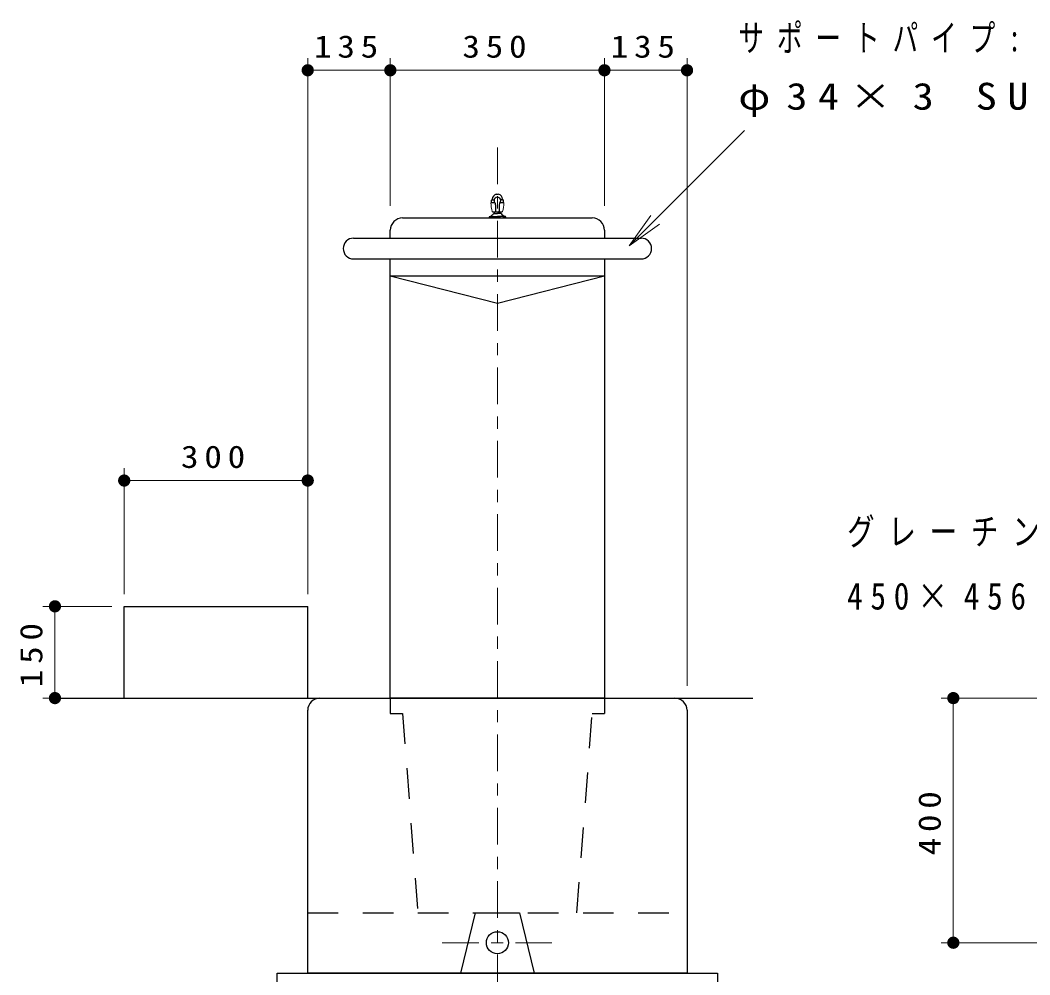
# Model space of a CAD drawing. Units: millimetres on the paper, scale 1:20. Extents: x -365 to 0, y -47 to 257.
# Drawn here: x -218.3 to -135.8, y 98.6 to 176.6 of the extents above; entities that cross this region are included whole.
import ezdxf

# ---------------------------------------------------------------- set-up
doc = ezdxf.new("R2010")
doc.units = ezdxf.units.MM
doc.linetypes.add('USER1', pattern=[4.5, 2.5, -2])
doc.linetypes.add('USER2', pattern=[6, 3, -1, 1, -1])
doc.layers.add('1_20', color=7, linetype='Continuous', lineweight=25)
doc.styles.add('ＭＳ ゴシック', font='')
doc.styles.get('ＭＳ ゴシック').set_extended_font_data('MS Gothic')

# ---------------------------------------------------------------- blocks, each defined once
blk = doc.blocks.new('filled_dot')
at = {"color": 0, "linetype": 'Continuous', "lineweight": -2, "const_width": 1.25}
blk.add_lwpolyline([(-0.625, 0, 1), (0.625, 0, 1)], format="xyb", close=True, dxfattribs=at)
blk = doc.blocks.new('open_arrow')
at = {"color": 0, "linetype": 'Continuous', "lineweight": -2}
blk.add_lwpolyline([(7.5, 1.25), (0, 0), (7.5, -1.25)], dxfattribs=at)

msp = doc.modelspace()

# ---------------------------------------------------------------- linework, layer by layer
at = {"layer": '1_20', "lineweight": 13}
for p, q in [((-194.767, 129.728), (-194.767, 173.553)), ((-188.017, 161.478), (-188.017, 173.553)), ((-170.517, 161.478), (-170.517, 173.553)), ((-163.767, 122.228), (-163.767, 173.553)), ((-194.767, 172.553), (-188.017, 172.553)), ((-188.017, 172.553), (-170.517, 172.553)), ((-170.517, 172.553), (-163.767, 172.553)), ((-168.502, 158.203), (-159.072, 167.632)), ((-209.767, 129.728), (-209.767, 140.013)), ((-194.767, 129.728), (-194.767, 140.013)), ((-209.767, 139.013), (-194.767, 139.013)), ((-210.767, 128.728), (-216.427, 128.728)), ((-215.427, 121.228), (-215.427, 128.728)), ((-210.767, 121.228), (-216.427, 121.228)), ((-115.3, 121.228), (-143.004, 121.228)), ((-142.004, 101.228), (-142.004, 121.228)), ((-102.754, 101.228), (-143.004, 101.228))]:
    msp.add_line(p, q, dxfattribs=at)
at = {"layer": '1_20', "linetype": 'USER2', "lineweight": 13}
for p, q in [((-179.267, 166.253), (-179.267, 89.878)), ((-183.785, 101.228), (-174.819, 101.228))]:
    msp.add_line(p, q, dxfattribs=at)
at = {"layer": '1_20'}
for p, q in [((-179.692, 161.953), (-179.758, 161.935)), ((-179.758, 161.753), (-179.758, 161.935)), ((-179.741, 161.753), (-179.498, 161.753)), ((-179.692, 161.953), (-179.685, 161.953)), ((-179.692, 161.953), (-179.538, 161.953)), ((-179.685, 161.953), (-179.685, 162.01)), ((-179.513, 161.753), (-179.513, 161.779)), ((-179.355, 162.418), (-179.18, 162.418)), ((-179.037, 161.753), (-178.793, 161.753)), ((-179.022, 161.753), (-179.022, 161.779)), ((-178.842, 161.953), (-178.997, 161.953)), ((-178.85, 161.953), (-178.85, 162.01)), ((-178.842, 161.953), (-178.85, 161.953)), ((-178.842, 161.953), (-178.776, 161.935)), ((-178.776, 161.753), (-178.776, 161.935)), ((-179.642, 160.978), (-178.893, 160.978)), ((-179.505, 160.847), (-179.505, 160.978)), ((-179.417, 161.563), (-179.417, 161.028)), ((-179.117, 161.563), (-179.117, 161.028)), ((-179.03, 160.847), (-179.03, 160.978)), ((-187.017, 160.478), (-171.517, 160.478)), ((-179.917, 160.597), (-179.267, 160.597)), ((-179.567, 160.847), (-179.267, 160.847)), ((-178.967, 160.847), (-179.267, 160.847)), ((-178.617, 160.597), (-179.267, 160.597)), ((-188.017, 158.828), (-188.017, 159.478)), ((-170.517, 159.478), (-170.517, 158.828)), ((-191.017, 158.828), (-167.517, 158.828)), ((-191.017, 157.128), (-167.517, 157.128)), ((-188.017, 121.228), (-188.017, 157.128)), ((-170.517, 157.128), (-170.517, 121.228)), ((-170.517, 155.728), (-188.017, 155.728)), ((-179.267, 153.479), (-188.017, 155.728)), ((-170.517, 155.728), (-179.267, 153.479)), ((-209.767, 121.228), (-209.767, 128.728)), ((-209.767, 128.728), (-194.767, 128.728)), ((-194.767, 121.228), (-194.767, 128.728)), ((-215.708, 121.228), (-158.401, 121.228)), ((-170.517, 121.228), (-188.017, 121.228)), ((-194.767, 98.728), (-194.767, 120.228)), ((-163.767, 120.228), (-163.767, 98.728)), ((-182.267, 98.728), (-181.067, 103.678)), ((-181.067, 103.678), (-177.467, 103.678)), ((-177.467, 103.678), (-176.267, 98.728)), ((-197.267, 98.728), (-161.267, 98.728)), ((-197.267, 91.228), (-197.267, 98.728)), ((-163.767, 98.728), (-194.767, 98.728)), ((-161.267, 98.728), (-161.267, 91.228))]:
    msp.add_line(p, q, dxfattribs=at)
at = {"layer": '1_20', "linetype": 'USER1'}
for p, q in [((-188.017, 121.228), (-188.017, 119.978)), ((-170.517, 121.228), (-170.517, 119.978)), ((-188.017, 119.978), (-187.017, 119.978)), ((-187.017, 119.978), (-185.767, 103.678)), ((-172.767, 103.678), (-171.517, 119.978)), ((-171.517, 119.978), (-170.517, 119.978)), ((-194.767, 103.678), (-163.767, 103.678))]:
    msp.add_line(p, q, dxfattribs=at)
at = {"layer": '1_20'}
msp.add_circle((-179.267, 101.228), 0.9, dxfattribs=at)
for centre, radius, start, end in [((-179.741, 161.703), 0.05, 90, 181.28643), ((-179.635, 161.517), 0.436, 77.29571, 106.34289), ((-179.267, 162.01), 0.417, 102.09779, 180), ((-179.267, 161.903), 0.275, 319.63241, 220.36759), ((-179.267, 162.01), 0.417, 0, 77.90221), ((-178.899, 161.517), 0.436, 73.65711, 102.70429), ((-178.793, 161.703), 0.05, 358.71357, 90), ((-179.667, 161.563), 0.25, 0, 40.36759), ((-179.367, 161.028), 0.05, 180, 270), ((-179.167, 161.028), 0.05, 270, 0), ((-178.867, 161.563), 0.25, 139.63241, 180), ((-187.017, 159.478), 1, 90, 180), ((-179.543, 160.372), 0.436, 148.95178, 165.92043), ((-179.676, 160.372), 0.3, 149.43181, 159.28291), ((-179.83, 160.463), 0.121, 30.56819, 149.43181), ((-180.129, 161.264), 0.7, 287.64555, 323.42981), ((-179.984, 160.372), 0.3, 20.71709, 30.56819), ((-178.405, 161.264), 0.7, 216.57019, 252.35445), ((-178.55, 160.372), 0.3, 149.43181, 159.28291), ((-178.704, 160.463), 0.121, 30.56819, 149.43181), ((-178.991, 160.372), 0.436, 14.07957, 31.04822), ((-178.858, 160.372), 0.3, 20.71709, 30.56819), ((-171.517, 159.478), 1, 0, 90), ((-191.017, 157.978), 0.85, 90, 270), ((-167.517, 157.978), 0.85, 270, 90), ((-193.767, 120.228), 1, 90, 180), ((-164.767, 120.228), 1, 0, 90)]:
    msp.add_arc(centre, radius, start, end, dxfattribs=at)
at = {"layer": '1_20', "lineweight": 13}
for centre, radius, start, end in [((-176.824, 161.768), 2.968, 181.25418, 194.70184), ((-179.647, 161.028), 0.05, 194.70184, 270), ((-178.888, 161.028), 0.05, 270, 345.29816), ((-181.71, 161.768), 2.968, 345.29816, 358.74582)]:
    msp.add_arc(centre, radius, start, end, dxfattribs=at)
at = {"layer": '1_20'}
for major_axis, start_param, end_param in [((0.292, 0), 1.570796, 2.617445), ((-0.292, 0), 3.665741, 4.712389)]:
    msp.add_ellipse((-179.267, 160.372), major_axis=major_axis, ratio=0.726662, start_param=start_param, end_param=end_param, dxfattribs=at)

# ---------------------------------------------------------------- block references
at = {"layer": '1_20', "lineweight": 13, "xscale": 0.4, "yscale": 0.4}
for p in [(-194.767, 172.553), (-209.767, 139.013)]:
    msp.add_blockref('filled_dot', p, dxfattribs=at)
for name, p, rotation in [('filled_dot', (-188.017, 172.553), 180), ('filled_dot', (-170.517, 172.553), 180), ('filled_dot', (-163.767, 172.553), 180), ('open_arrow', (-168.502, 158.203), 45), ('filled_dot', (-194.767, 139.013), 180), ('filled_dot', (-215.427, 128.728), 270), ('filled_dot', (-215.427, 121.228), 90), ('filled_dot', (-142.004, 121.228), 270), ('filled_dot', (-142.004, 101.228), 90)]:
    msp.add_blockref(name, p, dxfattribs=dict(at, rotation=rotation))

# ---------------------------------------------------------------- texts
at = {"layer": '1_20', "style": 'ＭＳ ゴシック'}
for s, insert, char_height, attachment_point in [('\\T1.5;\\W0.7;サポートパイプ:', (-159.572, 175.132), 2.199, 4), ('\\T1.33;\\W1.15;135', (-191.392, 173.553), 1.833, 8), ('\\T1.33;\\W1.15;350', (-179.267, 173.553), 1.833, 8), ('\\T1.33;\\W1.15;135', (-167.142, 173.553), 1.833, 8), ('\\T1.5;\\W1.15;φ34×3\\~SUS304', (-159.572, 170.132), 2.199, 4), ('\\T1.33;\\W1.15;300', (-202.267, 140.013), 1.833, 8), ('\\T1.5;\\W0.75;グレーチング(細目タイプ):', (-150.686, 134.549), 2.199, 4), ('\\T1.5;\\W0.85;450×456\u3000\u3000\u3000\u3000\u3000\u3000\u3000', (-150.686, 129.549), 2.199, 4)]:
    msp.add_mtext(s, dxfattribs=dict(at, insert=insert, char_height=char_height, attachment_point=attachment_point))
at = {"layer": '1_20', "char_height": 1.833, "attachment_point": 8, "rotation": 90, "style": 'ＭＳ ゴシック'}
for s, insert in [('\\T1.33;\\W1.15;150', (-216.427, 124.978)), ('\\T1.33;\\W1.15;400', (-143.004, 111.228))]:
    msp.add_mtext(s, dxfattribs=dict(at, insert=insert))

doc.saveas('drawing.dxf')
